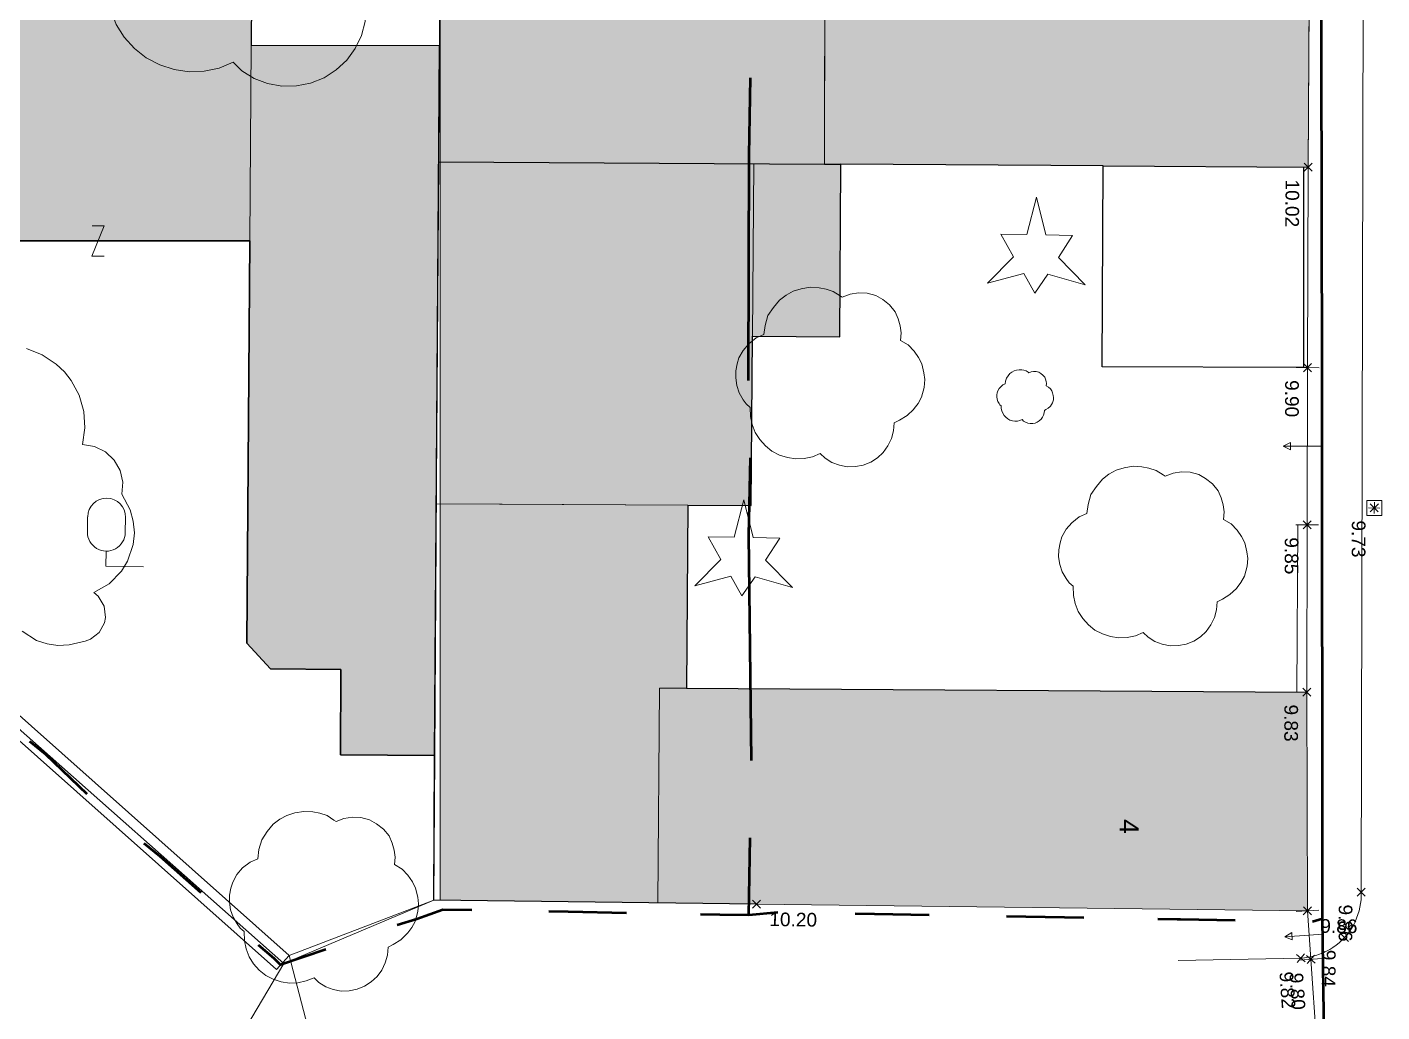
# Model space of a CAD drawing. Header units: metres. Extents: x -208 to 1512, y -277 to 123.
# Drawn here: x 46.05 to 81.78, y -42.9 to -16.91 of the extents above; entities that cross this region are included whole.
import ezdxf
from ezdxf.enums import TextEntityAlignment as Align

# ---------------------------------------------------------------- set-up
doc = ezdxf.new("R2010")
doc.units = ezdxf.units.M
doc.header["$MEASUREMENT"] = 0
for name, color, linetype in [('725 Nachbarbebauung', 7, 'Continuous'), ('730_DKM_Gebäude', 7, 'Continuous'), ('730_DKM_Grenzen', 7, 'Continuous'), ('730_DKM_Objekte', 7, 'Continuous'), ('740_WienGV_Flwd-Bebauungsplan', 7, 'Continuous'), ('740_WienGV_Höhenkoten', 7, 'Continuous'), ('740_WienGV_KartogrSymbole', 7, 'Continuous'), ('740_WienGV_L_Baum_ -gruppen_ Grünflächen', 7, 'Continuous'), ('740_WienGV_L_Gebäude', 7, 'Continuous'), ('740_WienGV_L_Mauer_Sockel', 7, 'Continuous'), ('740_WienGV_T_Einbauten', 7, 'Continuous'), ('740_WienGV_T_Gebäude', 7, 'Continuous'), ('740_WienGV_T_Mauer_Sockel', 7, 'Continuous'), ('740_WienGV_T_Straßen_ Gehsteige_ Schienen', 7, 'Continuous'), ('740_WienGV_Text', 7, 'Continuous'), ('740_WienGV_unbrauchbares', 7, 'Continuous')]:
    doc.layers.add(name, color=color, linetype=linetype)
doc.styles.add('ERSTELLTER_STIL_3', font='arial.ttf')

# ---------------------------------------------------------------- blocks, each defined once
blk = doc.blocks.new('Decke_17_4', base_point=(67.09, -14.802))
at = {"layer": '725 Nachbarbebauung', "linetype": 'Continuous', "lineweight": 0, "true_color": 0x1f1f1f}
blk.add_hatch(color=250, dxfattribs=at).paths.add_polyline_path([(67.09, -14.802), (67.085, -20.533), (67.515, -20.531), (74.435, -20.577), (79.836, -20.606), (79.871, -14.876)])
at = {"layer": '725 Nachbarbebauung', "color": 8, "linetype": 'Continuous', "lineweight": 13, "flags": 128}
blk.add_lwpolyline([(67.085, -20.533), (67.515, -20.531), (74.435, -20.577), (79.836, -20.606), (79.871, -14.876), (67.09, -14.802)], dxfattribs=at)
blk = doc.blocks.new('Decke_33_4', base_point=(65.215, -20.521))
at = {"layer": '725 Nachbarbebauung', "linetype": 'Continuous', "lineweight": 0, "true_color": 0x1f1f1f}
blk.add_hatch(color=250, dxfattribs=at).paths.add_polyline_path([(65.215, -20.521), (56.949, -20.467), (56.949, -24.426), (56.949, -29.487), (63.48, -29.528), (65.15, -29.539), (65.182, -25.069)])
at = {"layer": '725 Nachbarbebauung', "color": 8, "linetype": 'Continuous', "lineweight": 13, "flags": 128}
for points in [[(65.215, -20.521), (56.949, -20.467), (56.949, -24.426), (56.949, -29.487)], [(63.48, -29.528), (65.15, -29.539), (65.182, -25.069)]]:
    blk.add_lwpolyline(points, dxfattribs=at)
blk = doc.blocks.new('Decke_34_4', base_point=(65.215, -20.521))
at = {"layer": '725 Nachbarbebauung', "linetype": 'Continuous', "lineweight": 0, "true_color": 0x1f1f1f}
blk.add_hatch(color=250, dxfattribs=at).paths.add_polyline_path([(65.215, -20.521), (65.182, -25.069), (67.482, -25.081), (67.515, -20.531), (67.085, -20.533)])
at = {"layer": '725 Nachbarbebauung', "color": 8, "linetype": 'Continuous', "lineweight": 13, "flags": 128}
for points in [[(65.182, -25.069), (67.482, -25.081), (67.515, -20.531), (67.085, -20.533), (65.215, -20.521)], [(65.215, -20.521), (65.182, -25.069)]]:
    blk.add_lwpolyline(points, dxfattribs=at)
blk = doc.blocks.new('Decke_35_4', base_point=(63.48, -29.528))
at = {"layer": '725 Nachbarbebauung', "linetype": 'Continuous', "lineweight": 0, "true_color": 0x1f1f1f}
blk.add_hatch(color=250, dxfattribs=at).paths.add_polyline_path([(63.48, -29.528), (56.949, -29.487), (56.949, -39.949), (65.287, -40.053), (79.816, -40.229), (79.802, -34.458), (63.441, -34.358)])
at = {"layer": '725 Nachbarbebauung', "color": 8, "linetype": 'Continuous', "lineweight": 13, "flags": 128}
for points in [[(56.949, -29.487), (56.949, -39.949), (65.287, -40.053), (79.816, -40.229), (79.802, -34.458), (63.441, -34.358), (63.48, -29.528)], [(63.48, -29.528), (56.949, -29.487)]]:
    blk.add_lwpolyline(points, dxfattribs=at)
blk = doc.blocks.new('Decke_38_4', base_point=(56.97, -11.456))
at = {"layer": '725 Nachbarbebauung', "linetype": 'Continuous', "lineweight": 0, "true_color": 0x1f1f1f}
blk.add_hatch(color=250, dxfattribs=at).paths.add_polyline_path([(56.97, -11.456), (56.949, -14.628), (56.949, -20.467), (65.215, -20.521), (67.085, -20.533), (67.09, -14.802), (67.09, -14.242), (63.43, -14.235), (63.431, -11.464)])
at = {"layer": '725 Nachbarbebauung', "color": 8, "linetype": 'Continuous', "lineweight": 13, "flags": 128}
for points in [[(56.97, -11.456), (56.949, -14.628), (56.949, -20.467), (65.215, -20.521), (67.085, -20.533)], [(67.09, -14.802), (67.09, -14.242), (63.43, -14.235), (63.431, -11.464), (56.97, -11.456)], [(67.085, -20.533), (67.09, -14.802)]]:
    blk.add_lwpolyline(points, dxfattribs=at)
blk = doc.blocks.new('Decke_39_4', base_point=(51.925, -22.555))
at = {"layer": '725 Nachbarbebauung', "linetype": 'Continuous', "lineweight": 0, "true_color": 0x1f1f1f}
blk.add_hatch(color=250, dxfattribs=at).paths.add_polyline_path([(51.925, -22.555), (51.851, -33.166), (52.469, -33.847), (54.329, -33.861), (54.317, -36.111), (56.798, -36.127), (56.909, -20.466), (56.931, -17.396), (51.96, -17.385)])
at = {"layer": '725 Nachbarbebauung', "color": 8, "linetype": 'Continuous', "lineweight": 13, "flags": 128}
blk.add_lwpolyline([(51.925, -22.555), (51.851, -33.166), (52.469, -33.847), (54.329, -33.861), (54.317, -36.111), (56.798, -36.127), (56.909, -20.466), (56.931, -17.396), (51.96, -17.385)], close=True, dxfattribs=at)
blk = doc.blocks.new('Decke_40_4', base_point=(43.581, -22.125))
at = {"layer": '725 Nachbarbebauung', "linetype": 'Continuous', "lineweight": 0, "true_color": 0x1f1f1f}
blk.add_hatch(color=250, dxfattribs=at).paths.add_polyline_path([(43.581, -22.125), (43.924, -22.549), (51.925, -22.555), (51.96, -17.385), (52.015, -10.045), (47.407, -10.041), (45.733, -10.04), (45.739, -10.81), (43.628, -10.822), (43.619, -10.822)])
at = {"layer": '725 Nachbarbebauung', "color": 8, "linetype": 'Continuous', "lineweight": 13, "flags": 128}
for points in [[(43.924, -22.549), (51.925, -22.555), (51.96, -17.385), (52.015, -10.045), (47.407, -10.041), (45.733, -10.04), (45.739, -10.81), (43.628, -10.822), (43.619, -10.822)], [(43.915, -22.537), (43.924, -22.549)]]:
    blk.add_lwpolyline(points, dxfattribs=at)
blk = doc.blocks.new('FIG0520[20]_4', base_point=(48.393, -30.244))
at = {"layer": '730_DKM_Objekte', "color": 8, "linetype": 'Continuous', "lineweight": 13}
for p, q in [((47.65, -29.83), (47.643, -30.23)), ((48.643, -30.248), (48.65, -29.849)), ((48.126, -31.139), (48.134, -30.739)), ((49.126, -31.157), (48.126, -31.139))]:
    blk.add_line(p, q, dxfattribs=at)
for centre, start, end in [((48.15, -29.839), 358.95, 178.95), ((48.143, -30.239), 178.95, 358.95)]:
    blk.add_arc(centre, 0.5, start, end, dxfattribs=at)
blk = doc.blocks.new('FIG0320[60]_4', base_point=(47.925, -22.552))
at = {"layer": '730_DKM_Objekte', "color": 8, "linetype": 'Continuous', "lineweight": 13}
for p, q in [((48.085, -22.152), (47.765, -22.152)), ((47.764, -22.952), (48.085, -22.152)), ((48.084, -22.952), (47.764, -22.952))]:
    blk.add_line(p, q, dxfattribs=at)
blk = doc.blocks.new('GI0007_ATT22(LAUB)_2815[153]_4', base_point=(72.374, -26.664))
at = {"layer": '740_WienGV_L_Baum_ -gruppen_ Grünflächen', "color": 252, "linetype": 'Continuous', "lineweight": 13, "true_color": 0x949494}
for p, q in [((71.925, -26.112), (71.972, -26.054)), ((71.972, -26.054), (72.024, -26.015)), ((72.024, -26.015), (72.08, -25.985)), ((72.08, -25.985), (72.143, -25.965)), ((72.143, -25.965), (72.215, -25.953)), ((72.215, -25.953), (72.285, -25.957)), ((72.285, -25.957), (72.341, -25.967)), ((72.341, -25.967), (72.398, -25.985)), ((72.398, -25.985), (72.453, -26.021)), ((72.453, -26.021), (72.469, -26.033)), ((72.469, -26.033), (72.532, -26.007)), ((72.532, -26.007), (72.598, -25.997)), ((72.598, -25.997), (72.665, -26)), ((72.665, -26), (72.734, -26.018)), ((72.734, -26.018), (72.789, -26.05)), ((72.789, -26.05), (72.844, -26.093)), ((71.685, -26.452), (71.73, -26.4)), ((71.73, -26.4), (71.788, -26.353)), ((71.788, -26.353), (71.85, -26.327)), ((71.85, -26.327), (71.859, -26.255)), ((71.859, -26.255), (71.881, -26.176)), ((71.881, -26.176), (71.925, -26.112)), ((72.844, -26.093), (72.889, -26.147)), ((72.889, -26.147), (72.912, -26.203)), ((72.912, -26.203), (72.928, -26.259)), ((72.928, -26.259), (72.936, -26.314)), ((72.936, -26.314), (72.93, -26.374)), ((72.93, -26.374), (72.992, -26.409)), ((72.992, -26.409), (73.038, -26.458)), ((71.626, -26.67), (71.627, -26.614)), ((71.634, -26.731), (71.626, -26.67)), ((71.627, -26.614), (71.638, -26.559)), ((71.654, -26.789), (71.634, -26.731)), ((71.638, -26.559), (71.651, -26.511)), ((71.651, -26.511), (71.685, -26.452)), ((71.686, -26.843), (71.654, -26.789)), ((73.038, -26.458), (73.073, -26.509)), ((73.073, -26.509), (73.098, -26.559)), ((73.117, -26.745), (73.095, -26.823)), ((73.098, -26.559), (73.116, -26.63)), ((73.116, -26.63), (73.122, -26.683)), ((73.122, -26.683), (73.117, -26.745)), ((71.71, -26.876), (71.686, -26.843)), ((71.741, -26.903), (71.71, -26.876)), ((71.744, -26.976), (71.741, -26.903)), ((71.757, -27.04), (71.744, -26.976)), ((71.781, -27.103), (71.757, -27.04)), ((71.816, -27.159), (71.781, -27.103)), ((72.859, -27.151), (72.831, -27.208)), ((72.875, -27.089), (72.859, -27.151)), ((72.88, -27.026), (72.875, -27.089)), ((72.922, -27.006), (72.88, -27.026)), ((72.981, -26.968), (72.922, -27.006)), ((73.032, -26.92), (72.981, -26.968)), ((73.038, -26.912), (73.032, -26.92)), ((73.068, -26.872), (73.038, -26.912)), ((73.095, -26.823), (73.068, -26.872)), ((71.861, -27.208), (71.816, -27.159)), ((71.913, -27.25), (71.861, -27.208)), ((71.972, -27.281), (71.913, -27.25)), ((72.036, -27.301), (71.972, -27.281)), ((72.102, -27.311), (72.036, -27.301)), ((72.168, -27.308), (72.102, -27.311)), ((72.233, -27.294), (72.168, -27.308)), ((72.295, -27.269), (72.233, -27.294)), ((72.333, -27.307), (72.295, -27.269)), ((72.387, -27.34), (72.333, -27.307)), ((72.446, -27.362), (72.387, -27.34)), ((72.509, -27.374), (72.446, -27.362)), ((72.573, -27.373), (72.509, -27.374)), ((72.635, -27.36), (72.573, -27.373)), ((72.694, -27.337), (72.635, -27.36)), ((72.747, -27.303), (72.694, -27.337)), ((72.794, -27.26), (72.747, -27.303)), ((72.831, -27.208), (72.794, -27.26))]:
    blk.add_line(p, q, dxfattribs=at)
blk = doc.blocks.new('GI0007_ATT22(LAUB)_2815[158]_4', base_point=(67.234, -26.146))
at = {"layer": '740_WienGV_L_Baum_ -gruppen_ Grünflächen', "color": 252, "linetype": 'Continuous', "lineweight": 13, "true_color": 0x949494}
for p, q in [((66.067, -23.983), (66.254, -23.883)), ((66.254, -23.883), (66.465, -23.816)), ((66.465, -23.816), (66.704, -23.778)), ((66.704, -23.778), (66.938, -23.789)), ((66.938, -23.789), (67.122, -23.825)), ((67.122, -23.825), (67.313, -23.885)), ((67.313, -23.885), (67.496, -24.002)), ((67.76, -23.957), (67.981, -23.922)), ((67.981, -23.922), (68.205, -23.933)), ((68.205, -23.933), (68.435, -23.994)), ((65.738, -24.308), (65.894, -24.115)), ((65.894, -24.115), (66.067, -23.983)), ((67.496, -24.002), (67.552, -24.042)), ((67.552, -24.042), (67.76, -23.957)), ((68.435, -23.994), (68.617, -24.101)), ((68.617, -24.101), (68.8, -24.243)), ((68.8, -24.243), (68.949, -24.423)), ((65.515, -24.784), (65.591, -24.522)), ((65.591, -24.522), (65.738, -24.308)), ((68.949, -24.423), (69.028, -24.61)), ((69.028, -24.61), (69.081, -24.796)), ((65.486, -25.025), (65.515, -24.784)), ((69.081, -24.796), (69.106, -24.981)), ((69.106, -24.981), (69.088, -25.18)), ((64.938, -25.441), (65.087, -25.266)), ((65.087, -25.266), (65.282, -25.11)), ((65.282, -25.11), (65.486, -25.025)), ((69.088, -25.18), (69.292, -25.297)), ((69.292, -25.297), (69.446, -25.46)), ((64.779, -25.797), (64.824, -25.638)), ((64.824, -25.638), (64.938, -25.441)), ((69.446, -25.46), (69.564, -25.629)), ((69.564, -25.629), (69.646, -25.798)), ((64.74, -26.166), (64.743, -25.982)), ((64.743, -25.982), (64.779, -25.797)), ((69.646, -25.798), (69.705, -26.034)), ((69.705, -26.034), (69.727, -26.212)), ((64.768, -26.37), (64.74, -26.166)), ((64.832, -26.563), (64.768, -26.37)), ((69.709, -26.418), (69.637, -26.676)), ((69.727, -26.212), (69.709, -26.418)), ((64.939, -26.743), (64.832, -26.563)), ((65.019, -26.854), (64.939, -26.743)), ((69.637, -26.676), (69.548, -26.841)), ((65.124, -26.945), (65.019, -26.854)), ((65.134, -27.187), (65.124, -26.945)), ((69.428, -26.999), (69.258, -27.159)), ((69.446, -26.974), (69.428, -26.999)), ((69.548, -26.841), (69.446, -26.974)), ((65.176, -27.401), (65.134, -27.187)), ((65.257, -27.609), (65.176, -27.401)), ((68.92, -27.352), (68.902, -27.565)), ((69.06, -27.287), (68.92, -27.352)), ((69.258, -27.159), (69.06, -27.287)), ((65.375, -27.796), (65.257, -27.609)), ((65.525, -27.962), (65.375, -27.796)), ((68.849, -27.771), (68.756, -27.961)), ((68.902, -27.565), (68.849, -27.771)), ((65.696, -28.1), (65.525, -27.962)), ((65.894, -28.203), (65.696, -28.1)), ((66.106, -28.271), (65.894, -28.203)), ((66.972, -28.163), (66.764, -28.248)), ((67.097, -28.289), (66.972, -28.163)), ((68.632, -28.133), (68.477, -28.276)), ((68.756, -27.961), (68.632, -28.133)), ((66.326, -28.304), (66.106, -28.271)), ((66.546, -28.294), (66.326, -28.304)), ((66.764, -28.248), (66.546, -28.294)), ((67.277, -28.399), (67.097, -28.289)), ((67.474, -28.474), (67.277, -28.399)), ((67.683, -28.514), (67.474, -28.474)), ((67.897, -28.51), (67.683, -28.514)), ((68.104, -28.468), (67.897, -28.51)), ((68.301, -28.39), (68.104, -28.468)), ((68.477, -28.276), (68.301, -28.39))]:
    blk.add_line(p, q, dxfattribs=at)
blk = doc.blocks.new('GI0007_ATT22(LAUB)_2815[159]_4', base_point=(75.751, -30.868))
at = {"layer": '740_WienGV_L_Baum_ -gruppen_ Grünflächen', "color": 252, "linetype": 'Continuous', "lineweight": 13, "true_color": 0x949494}
for p, q in [((74.771, -28.605), (74.982, -28.538)), ((74.982, -28.538), (75.22, -28.5)), ((75.22, -28.5), (75.455, -28.511)), ((75.455, -28.511), (75.639, -28.546)), ((75.639, -28.546), (75.83, -28.607)), ((74.254, -29.03), (74.411, -28.837)), ((74.411, -28.837), (74.584, -28.705)), ((74.584, -28.705), (74.771, -28.605)), ((75.83, -28.607), (76.013, -28.724)), ((76.013, -28.724), (76.069, -28.764)), ((76.069, -28.764), (76.277, -28.679)), ((76.277, -28.679), (76.498, -28.644)), ((76.498, -28.644), (76.721, -28.655)), ((76.721, -28.655), (76.951, -28.716)), ((76.951, -28.716), (77.134, -28.823)), ((77.134, -28.823), (77.317, -28.965)), ((74.032, -29.505), (74.108, -29.244)), ((74.108, -29.244), (74.254, -29.03)), ((77.317, -28.965), (77.466, -29.145)), ((77.466, -29.145), (77.545, -29.332)), ((74.003, -29.747), (74.032, -29.505)), ((77.545, -29.332), (77.598, -29.517)), ((77.598, -29.517), (77.623, -29.703)), ((73.455, -30.163), (73.604, -29.988)), ((73.604, -29.988), (73.799, -29.832)), ((73.799, -29.832), (74.003, -29.747)), ((77.623, -29.703), (77.605, -29.901)), ((77.605, -29.901), (77.809, -30.019)), ((73.296, -30.519), (73.341, -30.36)), ((73.341, -30.36), (73.455, -30.163)), ((77.809, -30.019), (77.963, -30.182)), ((77.963, -30.182), (78.08, -30.351)), ((78.08, -30.351), (78.163, -30.52)), ((73.257, -30.888), (73.26, -30.704)), ((73.26, -30.704), (73.296, -30.519)), ((78.163, -30.52), (78.222, -30.755)), ((73.285, -31.092), (73.257, -30.888)), ((78.222, -30.755), (78.244, -30.934)), ((78.244, -30.934), (78.226, -31.139)), ((73.349, -31.285), (73.285, -31.092)), ((73.456, -31.464), (73.349, -31.285)), ((78.154, -31.398), (78.065, -31.563)), ((78.226, -31.139), (78.154, -31.398)), ((73.536, -31.576), (73.456, -31.464)), ((73.641, -31.667), (73.536, -31.576)), ((73.651, -31.909), (73.641, -31.667)), ((77.945, -31.721), (77.775, -31.881)), ((77.963, -31.696), (77.945, -31.721)), ((78.065, -31.563), (77.963, -31.696)), ((73.693, -32.123), (73.651, -31.909)), ((73.774, -32.331), (73.693, -32.123)), ((77.437, -32.074), (77.419, -32.287)), ((77.577, -32.009), (77.437, -32.074)), ((77.775, -31.881), (77.577, -32.009)), ((73.892, -32.518), (73.774, -32.331)), ((77.366, -32.492), (77.273, -32.683)), ((77.419, -32.287), (77.366, -32.492)), ((74.042, -32.684), (73.892, -32.518)), ((74.213, -32.822), (74.042, -32.684)), ((74.411, -32.925), (74.213, -32.822)), ((77.149, -32.855), (76.994, -32.998)), ((77.273, -32.683), (77.149, -32.855)), ((74.623, -32.993), (74.411, -32.925)), ((74.842, -33.026), (74.623, -32.993)), ((75.063, -33.015), (74.842, -33.026)), ((75.281, -32.97), (75.063, -33.015)), ((75.488, -32.885), (75.281, -32.97)), ((75.614, -33.011), (75.488, -32.885)), ((75.793, -33.121), (75.614, -33.011)), ((75.991, -33.196), (75.793, -33.121)), ((76.2, -33.235), (75.991, -33.196)), ((76.621, -33.19), (76.414, -33.232)), ((76.818, -33.112), (76.621, -33.19)), ((76.994, -32.998), (76.818, -33.112)), ((76.414, -33.232), (76.2, -33.235))]:
    blk.add_line(p, q, dxfattribs=at)
blk = doc.blocks.new('GI0007_ATT22(LAUB)_2815[168]_4', base_point=(53.885, -39.978))
at = {"layer": '740_WienGV_L_Baum_ -gruppen_ Grünflächen', "color": 252, "linetype": 'Continuous', "lineweight": 13, "true_color": 0x949494}
for p, q in [((52.544, -37.947), (52.717, -37.815)), ((52.717, -37.815), (52.904, -37.715)), ((52.904, -37.715), (53.115, -37.648)), ((53.115, -37.648), (53.354, -37.61)), ((53.354, -37.61), (53.588, -37.621)), ((53.588, -37.621), (53.772, -37.656)), ((53.772, -37.656), (53.963, -37.717)), ((53.963, -37.717), (54.146, -37.834)), ((54.146, -37.834), (54.202, -37.874)), ((54.202, -37.874), (54.41, -37.789)), ((54.41, -37.789), (54.631, -37.754)), ((54.631, -37.754), (54.855, -37.765)), ((54.855, -37.765), (55.085, -37.826)), ((55.085, -37.826), (55.268, -37.933)), ((52.242, -38.354), (52.388, -38.139)), ((52.388, -38.139), (52.544, -37.947)), ((55.268, -37.933), (55.45, -38.075)), ((55.45, -38.075), (55.6, -38.255)), ((52.166, -38.615), (52.242, -38.354)), ((55.6, -38.255), (55.678, -38.441)), ((55.678, -38.441), (55.731, -38.627)), ((51.737, -39.098), (51.932, -38.942)), ((51.932, -38.942), (52.136, -38.856)), ((52.136, -38.856), (52.166, -38.615)), ((55.731, -38.627), (55.756, -38.813)), ((55.756, -38.813), (55.739, -39.011)), ((51.475, -39.47), (51.588, -39.273)), ((51.588, -39.273), (51.737, -39.098)), ((55.739, -39.011), (55.943, -39.129)), ((55.943, -39.129), (56.096, -39.292)), ((56.096, -39.292), (56.214, -39.461)), ((51.394, -39.813), (51.429, -39.629)), ((51.429, -39.629), (51.475, -39.47)), ((56.214, -39.461), (56.296, -39.629)), ((56.296, -39.629), (56.356, -39.865)), ((51.39, -39.998), (51.394, -39.813)), ((51.419, -40.201), (51.39, -39.998)), ((56.356, -39.865), (56.377, -40.043)), ((51.483, -40.394), (51.419, -40.201)), ((56.359, -40.249), (56.287, -40.507)), ((56.377, -40.043), (56.359, -40.249)), ((51.589, -40.574), (51.483, -40.394)), ((51.669, -40.686), (51.589, -40.574)), ((51.774, -40.777), (51.669, -40.686)), ((56.199, -40.673), (56.097, -40.806)), ((56.287, -40.507), (56.199, -40.673)), ((51.784, -41.019), (51.774, -40.777)), ((51.826, -41.233), (51.784, -41.019)), ((55.908, -40.991), (55.711, -41.119)), ((56.079, -40.831), (55.908, -40.991)), ((56.097, -40.806), (56.079, -40.831)), ((51.908, -41.44), (51.826, -41.233)), ((52.025, -41.627), (51.908, -41.44)), ((55.553, -41.397), (55.499, -41.602)), ((55.571, -41.184), (55.553, -41.397)), ((55.711, -41.119), (55.571, -41.184)), ((52.175, -41.794), (52.025, -41.627)), ((52.347, -41.932), (52.175, -41.794)), ((55.407, -41.792), (55.283, -41.964)), ((55.499, -41.602), (55.407, -41.792)), ((52.544, -42.035), (52.347, -41.932)), ((52.756, -42.103), (52.544, -42.035)), ((52.976, -42.135), (52.756, -42.103)), ((53.196, -42.125), (52.976, -42.135)), ((53.414, -42.08), (53.196, -42.125)), ((53.622, -41.994), (53.414, -42.08)), ((53.748, -42.121), (53.622, -41.994)), ((53.927, -42.231), (53.748, -42.121)), ((55.127, -42.107), (54.951, -42.221)), ((55.283, -41.964), (55.127, -42.107)), ((54.125, -42.306), (53.927, -42.231)), ((54.334, -42.345), (54.125, -42.306)), ((54.547, -42.342), (54.334, -42.345)), ((54.754, -42.3), (54.547, -42.342)), ((54.951, -42.221), (54.754, -42.3))]:
    blk.add_line(p, q, dxfattribs=at)
blk = doc.blocks.new('GI0007_ATT22(LAUB)_2815[172]_4', base_point=(51.964, -14.209))
at = {"layer": '740_WienGV_L_Baum_ -gruppen_ Grünflächen', "color": 252, "linetype": 'Continuous', "lineweight": 13, "true_color": 0x949494}
for p, q in [((50.579, -10.015), (51.009, -9.946)), ((51.009, -9.946), (51.431, -9.966)), ((51.431, -9.966), (51.762, -10.03)), ((49.551, -10.553), (49.863, -10.315)), ((49.863, -10.315), (50.199, -10.136)), ((50.199, -10.136), (50.579, -10.015)), ((51.762, -10.03), (52.106, -10.139)), ((52.106, -10.139), (52.435, -10.349)), ((52.435, -10.349), (52.536, -10.422)), ((52.536, -10.422), (52.91, -10.269)), ((52.91, -10.269), (53.308, -10.205)), ((53.308, -10.205), (53.711, -10.226)), ((53.711, -10.226), (54.125, -10.336)), ((54.125, -10.336), (54.454, -10.527)), ((49.27, -10.899), (49.551, -10.553)), ((54.454, -10.527), (54.782, -10.783)), ((49.007, -11.285), (49.27, -10.899)), ((54.782, -10.783), (55.051, -11.108)), ((48.87, -11.756), (49.007, -11.285)), ((55.051, -11.108), (55.192, -11.443)), ((48.818, -12.19), (48.87, -11.756)), ((55.192, -11.443), (55.288, -11.778)), ((55.288, -11.778), (55.333, -12.111)), ((55.333, -12.111), (55.301, -12.469)), ((48.099, -12.625), (48.45, -12.343)), ((48.45, -12.343), (48.818, -12.19)), ((55.301, -12.469), (55.669, -12.68)), ((47.831, -12.94), (48.099, -12.625)), ((55.669, -12.68), (55.945, -12.973)), ((47.626, -13.295), (47.831, -12.94)), ((55.945, -12.973), (56.157, -13.278)), ((47.544, -13.581), (47.626, -13.295)), ((56.157, -13.278), (56.305, -13.582)), ((47.474, -14.245), (47.481, -13.913)), ((47.481, -13.913), (47.544, -13.581)), ((56.305, -13.582), (56.412, -14.006)), ((47.525, -14.611), (47.474, -14.245)), ((56.412, -14.006), (56.451, -14.327)), ((47.641, -14.959), (47.525, -14.611)), ((56.451, -14.327), (56.419, -14.697)), ((47.833, -15.282), (47.641, -14.959)), ((56.419, -14.697), (56.289, -15.162)), ((47.976, -15.483), (47.833, -15.282)), ((56.289, -15.162), (56.13, -15.46)), ((48.165, -15.647), (47.976, -15.483)), ((48.183, -16.082), (48.165, -15.647)), ((55.946, -15.7), (55.913, -15.744)), ((56.13, -15.46), (55.946, -15.7)), ((55.607, -16.033), (55.251, -16.263)), ((55.913, -15.744), (55.607, -16.033)), ((48.259, -16.467), (48.183, -16.082)), ((54.999, -16.38), (54.967, -16.763)), ((55.251, -16.263), (54.999, -16.38)), ((48.406, -16.841), (48.259, -16.467)), ((54.967, -16.763), (54.87, -17.133)), ((48.617, -17.178), (48.406, -16.841)), ((54.87, -17.133), (54.704, -17.475)), ((48.887, -17.477), (48.617, -17.178)), ((49.196, -17.726), (48.887, -17.477)), ((54.704, -17.475), (54.481, -17.785)), ((49.551, -17.912), (49.196, -17.726)), ((51.491, -17.839), (51.117, -17.992)), ((51.718, -18.067), (51.491, -17.839)), ((54.481, -17.785), (54.201, -18.042)), ((49.933, -18.034), (49.551, -17.912)), ((50.328, -18.092), (49.933, -18.034)), ((50.725, -18.074), (50.328, -18.092)), ((51.117, -17.992), (50.725, -18.074)), ((52.04, -18.265), (51.718, -18.067)), ((54.201, -18.042), (53.884, -18.247)), ((52.396, -18.399), (52.04, -18.265)), ((52.772, -18.47), (52.396, -18.399)), ((53.156, -18.464), (52.772, -18.47)), ((53.529, -18.388), (53.156, -18.464)), ((53.884, -18.247), (53.529, -18.388))]:
    blk.add_line(p, q, dxfattribs=at)
blk = doc.blocks.new('GI0007_ATT22(NADEL)_2865[174]_4', base_point=(72.685, -22.666))
at = {"layer": '740_WienGV_L_Baum_ -gruppen_ Grünflächen', "color": 252, "linetype": 'Continuous', "lineweight": 13, "true_color": 0x949494}
for p, q in [((72.415, -22.387), (72.676, -21.399)), ((72.676, -21.399), (72.918, -22.396)), ((72.07, -22.977), (71.731, -22.375)), ((71.731, -22.375), (72.415, -22.387)), ((72.918, -22.396), (73.621, -22.409)), ((73.621, -22.409), (73.25, -22.994)), ((71.38, -23.67), (72.07, -22.977)), ((73.25, -22.994), (73.954, -23.714)), ((72.335, -23.41), (71.38, -23.67)), ((72.625, -23.932), (72.335, -23.41)), ((72.974, -23.428), (72.625, -23.932)), ((73.954, -23.714), (72.974, -23.428))]:
    blk.add_line(p, q, dxfattribs=at)
blk = doc.blocks.new('GI0007_ATT22(NADEL)_2865[175]_4', base_point=(64.966, -30.651))
at = {"layer": '740_WienGV_L_Baum_ -gruppen_ Grünflächen', "color": 252, "linetype": 'Continuous', "lineweight": 13, "true_color": 0x949494}
for p, q in [((64.696, -30.372), (64.956, -29.384)), ((64.956, -29.384), (65.199, -30.381)), ((64.35, -30.962), (64.011, -30.359)), ((64.011, -30.359), (64.696, -30.372)), ((65.199, -30.381), (65.901, -30.394)), ((65.901, -30.394), (65.53, -30.979)), ((63.66, -31.655), (64.35, -30.962)), ((65.53, -30.979), (66.234, -31.698)), ((64.616, -31.395), (63.66, -31.655)), ((64.906, -31.917), (64.616, -31.395)), ((65.254, -31.413), (64.906, -31.917)), ((66.234, -31.698), (65.254, -31.413))]:
    blk.add_line(p, q, dxfattribs=at)
blk = doc.blocks.new('TO0019_3585[212]_4', base_point=(81.581, -29.6))
at = {"layer": '740_WienGV_Höhenkoten', "color": 252, "linetype": 'Continuous', "lineweight": 13, "true_color": 0x949494}
for p, q in [((81.431, -29.597), (81.731, -29.603)), ((81.584, -29.45), (81.579, -29.75))]:
    blk.add_line(p, q, dxfattribs=at)
blk = doc.blocks.new('LO0005_2B75[216]_4', base_point=(81.581, -29.6))
at = {"layer": '740_WienGV_T_Einbauten', "color": 252, "linetype": 'Continuous', "lineweight": 13, "true_color": 0x949494}
for p, q in [((81.382, -29.399), (81.381, -29.799)), ((81.782, -29.4), (81.382, -29.399)), ((81.781, -29.8), (81.782, -29.4)), ((81.381, -29.799), (81.781, -29.8))]:
    blk.add_line(p, q, dxfattribs=at)
blk = doc.blocks.new('LO0005_2B75[225]_4', base_point=(81.581, -29.6))
at = {"layer": '740_WienGV_T_Einbauten', "color": 252, "linetype": 'Continuous', "lineweight": 13, "true_color": 0x949494}
for p, q in [((81.382, -29.399), (81.381, -29.799)), ((81.782, -29.4), (81.382, -29.399)), ((81.781, -29.8), (81.782, -29.4)), ((81.381, -29.799), (81.781, -29.8))]:
    blk.add_line(p, q, dxfattribs=at)
blk = doc.blocks.new('EF_MARKER_42E5[231]_4', base_point=(79.823, -25.898))
at = {"layer": '740_WienGV_T_Gebäude', "color": 252, "linetype": 'Continuous', "lineweight": 13, "true_color": 0x949494}
blk.add_line((80.123, -25.899), (79.523, -25.897), dxfattribs=at)
blk = doc.blocks.new('EF_MARKER_42E5[232]_4', base_point=(79.813, -30.047))
at = {"layer": '740_WienGV_T_Gebäude', "color": 252, "linetype": 'Continuous', "lineweight": 13, "true_color": 0x949494}
blk.add_line((80.113, -30.047), (79.513, -30.046), dxfattribs=at)
blk = doc.blocks.new('BW0011_3AC5[233]_4', base_point=(79.675, -27.971))
at = {"layer": '740_WienGV_T_Gebäude', "color": 252, "linetype": 'Continuous', "lineweight": 13, "true_color": 0x949494}
for p, q in [((79.368, -27.874), (79.175, -27.971)), ((79.818, -27.972), (79.175, -27.971)), ((79.175, -27.971), (79.368, -28.067)), ((79.368, -28.067), (79.368, -27.874)), ((80.175, -27.973), (79.818, -27.972))]:
    blk.add_line(p, q, dxfattribs=at)
blk = doc.blocks.new('EF_MARKER_42E5[250]_4', base_point=(79.906, -41.508))
at = {"layer": '740_WienGV_T_Gebäude', "color": 252, "linetype": 'Continuous', "lineweight": 13, "true_color": 0x949494}
blk.add_line((80.205, -41.487), (79.607, -41.529), dxfattribs=at)
blk = doc.blocks.new('EG_MARKER_4325[271]_4', base_point=(79.816, -40.229))
at = {"layer": '740_WienGV_T_Gebäude', "color": 252, "linetype": 'Continuous', "lineweight": 13, "true_color": 0x949494}
blk.add_line((80.115, -40.208), (79.517, -40.25), dxfattribs=at)
blk = doc.blocks.new('EG_MARKER_4325[272]_4', base_point=(79.906, -41.508))
at = {"layer": '740_WienGV_T_Gebäude', "color": 252, "linetype": 'Continuous', "lineweight": 13, "true_color": 0x949494}
blk.add_line((80.205, -41.487), (79.607, -41.529), dxfattribs=at)
blk = doc.blocks.new('BW0010_3A75[273]_4', base_point=(79.718, -40.878))
at = {"layer": '740_WienGV_T_Gebäude', "color": 252, "linetype": 'Continuous', "lineweight": 13, "true_color": 0x949494}
for p, q in [((79.405, -40.803), (79.22, -40.914)), ((79.861, -40.869), (79.22, -40.914)), ((79.22, -40.914), (79.419, -40.996)), ((79.419, -40.996), (79.405, -40.803)), ((80.217, -40.844), (79.861, -40.869))]:
    blk.add_line(p, q, dxfattribs=at)
blk = doc.blocks.new('DEF01_4155[308]_4', base_point=(79.813, -30.047))
at = {"layer": '740_WienGV_T_Mauer_Sockel', "color": 252, "linetype": 'Continuous', "lineweight": 13, "true_color": 0x949494}
for p, q in [((79.919, -29.941), (79.706, -30.152)), ((79.919, -30.153), (79.707, -29.94))]:
    blk.add_line(p, q, dxfattribs=at)
at = {"layer": '740_WienGV_T_Mauer_Sockel', "color": 252, "lineweight": 13, "true_color": 0x949494, "style": 'ERSTELLTER_STIL_3'}
blk.add_attdef('HOEHE', text='', height=0.36, rotation=269.8592, dxfattribs=at).set_placement((79.401, -30.374), align=Align.MIDDLE_LEFT)
blk = doc.blocks.new('DEF01_4155[313]_4', base_point=(81.581, -29.6))
at = {"layer": '740_WienGV_Höhenkoten', "color": 252, "linetype": 'Continuous', "lineweight": 13, "true_color": 0x949494}
for p, q in [((81.688, -29.494), (81.475, -29.706)), ((81.687, -29.706), (81.475, -29.494))]:
    blk.add_line(p, q, dxfattribs=at)
at = {"layer": '740_WienGV_Höhenkoten', "color": 252, "lineweight": 13, "true_color": 0x949494, "style": 'ERSTELLTER_STIL_3'}
blk.add_attdef('HOEHE', text='', height=0.36, rotation=269.8843, dxfattribs=at).set_placement((81.169, -29.928), align=Align.MIDDLE_LEFT)
blk = doc.blocks.new('DEF01_4155[314]_4', base_point=(79.906, -41.508))
at = {"layer": '740_WienGV_unbrauchbares', "color": 252, "linetype": 'Continuous', "lineweight": 13, "true_color": 0x949494}
for p, q in [((80.019, -41.607), (79.793, -41.41)), ((80.004, -41.395), (79.807, -41.621))]:
    blk.add_line(p, q, dxfattribs=at)
at = {"layer": '740_WienGV_unbrauchbares', "color": 252, "lineweight": 13, "true_color": 0x949494, "style": 'ERSTELLTER_STIL_3'}
blk.add_attdef('HOEHE', text='', height=0.36, rotation=273.9929, dxfattribs=at).set_placement((79.52, -41.865), align=Align.MIDDLE_LEFT)
blk = doc.blocks.new('DEF01_4155[324]_4', base_point=(81.235, -39.735))
at = {"layer": '740_WienGV_T_Straßen_ Gehsteige_ Schienen', "color": 252, "linetype": 'Continuous', "lineweight": 13, "true_color": 0x949494}
for p, q in [((81.342, -39.629), (81.129, -39.841)), ((81.341, -39.842), (81.13, -39.629))]:
    blk.add_line(p, q, dxfattribs=at)
at = {"layer": '740_WienGV_T_Straßen_ Gehsteige_ Schienen', "color": 252, "lineweight": 13, "true_color": 0x949494, "style": 'ERSTELLTER_STIL_3'}
blk.add_attdef('HOEHE', text='', height=0.36, rotation=269.8843, dxfattribs=at).set_placement((80.823, -40.063), align=Align.MIDDLE_LEFT)
blk = doc.blocks.new('DEF01_4155[343]_4', base_point=(79.802, -34.458))
at = {"layer": '740_WienGV_T_Mauer_Sockel', "color": 252, "linetype": 'Continuous', "lineweight": 13, "true_color": 0x949494}
for p, q in [((79.908, -34.352), (79.696, -34.564)), ((79.908, -34.564), (79.696, -34.352))]:
    blk.add_line(p, q, dxfattribs=at)
at = {"layer": '740_WienGV_T_Mauer_Sockel', "color": 252, "lineweight": 13, "true_color": 0x949494, "style": 'ERSTELLTER_STIL_3'}
blk.add_attdef('HOEHE', text='', height=0.36, rotation=269.8592, dxfattribs=at).set_placement((79.39, -34.786), align=Align.MIDDLE_LEFT)
blk = doc.blocks.new('DEF01_4155[362]_4', base_point=(79.836, -20.606))
at = {"layer": '740_WienGV_T_Mauer_Sockel', "color": 252, "linetype": 'Continuous', "lineweight": 13, "true_color": 0x949494}
for p, q in [((79.943, -20.501), (79.729, -20.712)), ((79.941, -20.713), (79.73, -20.5))]:
    blk.add_line(p, q, dxfattribs=at)
at = {"layer": '740_WienGV_T_Mauer_Sockel', "color": 252, "lineweight": 13, "true_color": 0x949494, "style": 'ERSTELLTER_STIL_3'}
blk.add_attdef('HOEHE', text='', height=0.36, rotation=269.6499, dxfattribs=at).set_placement((79.422, -20.933), align=Align.MIDDLE_LEFT)
blk = doc.blocks.new('DEF01_4155[382]_4', base_point=(79.823, -25.898))
at = {"layer": '740_WienGV_T_Mauer_Sockel', "color": 252, "linetype": 'Continuous', "lineweight": 13, "true_color": 0x949494}
for p, q in [((79.929, -25.792), (79.716, -26.004)), ((79.929, -26.004), (79.717, -25.792))]:
    blk.add_line(p, q, dxfattribs=at)
at = {"layer": '740_WienGV_T_Mauer_Sockel', "color": 252, "lineweight": 13, "true_color": 0x949494, "style": 'ERSTELLTER_STIL_3'}
blk.add_attdef('HOEHE', text='', height=0.36, rotation=269.8596, dxfattribs=at).set_placement((79.411, -26.226), align=Align.MIDDLE_LEFT)
blk = doc.blocks.new('DEF01_4155[393]_4', base_point=(79.816, -40.229))
at = {"layer": '740_WienGV_T_Gebäude', "color": 252, "linetype": 'Continuous', "lineweight": 13, "true_color": 0x949494}
for p, q in [((79.924, -40.125), (79.709, -40.334)), ((79.711, -40.122), (79.921, -40.337))]:
    blk.add_line(p, q, dxfattribs=at)
at = {"layer": '740_WienGV_T_Gebäude', "color": 252, "lineweight": 13, "true_color": 0x949494, "style": 'ERSTELLTER_STIL_3'}
blk.add_attdef('HOEHE', text='', height=0.36, rotation=359.3049, dxfattribs=at).set_placement((80.158, -40.627), align=Align.MIDDLE_LEFT)
blk = doc.blocks.new('DEF01_4155[403]_4', base_point=(65.287, -40.053))
at = {"layer": '740_WienGV_T_Gebäude', "color": 252, "linetype": 'Continuous', "lineweight": 13, "true_color": 0x949494}
for p, q in [((65.394, -39.948), (65.18, -40.158)), ((65.182, -39.946), (65.392, -40.16))]:
    blk.add_line(p, q, dxfattribs=at)
at = {"layer": '740_WienGV_T_Gebäude', "color": 252, "lineweight": 13, "true_color": 0x949494, "style": 'ERSTELLTER_STIL_3'}
blk.add_attdef('HOEHE', text='', height=0.36, rotation=359.3049, dxfattribs=at).set_placement((65.628, -40.451), align=Align.MIDDLE_LEFT)
blk = doc.blocks.new('DEF01_4155[410]_4', base_point=(79.643, -41.476))
at = {"layer": '740_WienGV_T_Straßen_ Gehsteige_ Schienen', "color": 252, "linetype": 'Continuous', "lineweight": 13, "true_color": 0x949494}
for p, q in [((79.757, -41.575), (79.53, -41.378)), ((79.742, -41.363), (79.545, -41.59))]:
    blk.add_line(p, q, dxfattribs=at)
at = {"layer": '740_WienGV_T_Straßen_ Gehsteige_ Schienen', "color": 252, "lineweight": 13, "true_color": 0x949494, "style": 'ERSTELLTER_STIL_3'}
blk.add_attdef('HOEHE', text='', height=0.36, rotation=274.0069, dxfattribs=at).set_placement((79.257, -41.833), align=Align.MIDDLE_LEFT)
blk = doc.blocks.new('DEF01_4155[444]_4', base_point=(80.796, -40.932))
at = {"layer": '740_WienGV_T_Straßen_ Gehsteige_ Schienen', "color": 252, "linetype": 'Continuous', "lineweight": 13, "true_color": 0x949494}
for p, q in [((80.903, -40.827), (80.69, -41.038)), ((80.902, -41.039), (80.691, -40.826))]:
    blk.add_line(p, q, dxfattribs=at)
at = {"layer": '740_WienGV_T_Straßen_ Gehsteige_ Schienen', "color": 252, "lineweight": 13, "true_color": 0x949494, "style": 'ERSTELLTER_STIL_3'}
blk.add_attdef('HOEHE', text='', height=0.36, rotation=269.5743, dxfattribs=at).set_placement((80.383, -41.258), align=Align.MIDDLE_LEFT)

msp = doc.modelspace()

# ---------------------------------------------------------------- linework, layer by layer
at = {"layer": '730_DKM_Gebäude', "color": 7, "linetype": 'Continuous', "lineweight": 25}
msp.add_lwpolyline([(56.803, -36.127), (54.317, -36.111), (54.329, -33.861), (52.469, -33.847), (51.851, -33.166), (51.925, -22.555), (43.924, -22.549), (43.924, -33.741)], dxfattribs=at)
at = {"layer": '730_DKM_Grenzen', "color": 8, "linetype": 'Continuous', "lineweight": 13}
for points in [[(57.049, -0.035), (56.905, -20.466)], [(56.778, -39.947), (56.803, -36.127), (56.905, -20.466)], [(52.82, -41.623), (45.035, -34.722), (43.924, -33.741), (37.778, -28.307)]]:
    msp.add_lwpolyline(points, dxfattribs=at)
at = {"layer": '730_DKM_Grenzen', "color": 8, "linetype": 'Continuous', "lineweight": 13, "true_color": 0x7c7c7c}
for points in [[(56.778, -39.947), (52.82, -41.623)], [(52.82, -41.623), (51.557, -43.759), (47.644, -48.231), (35.285, -49.145), (16.54, -50.922), (0.045, -54.83)]]:
    msp.add_lwpolyline(points, dxfattribs=at)
at = {"layer": '740_WienGV_Flwd-Bebauungsplan', "color": 1, "linetype": 'Continuous', "lineweight": 50, "true_color": 0xfb0106}
for points in [[(80.211, -40.44), (80.208, -26.077), (80.15, -0.326), (63.663, -0.292), (57.29, -0.18), (37.976, -0.016)], [(65.096, -20.288), (65.132, -18.249)], [(65.077, -26.236), (65.078, -26.152), (65.096, -20.288)], [(65.09, -30.316), (65.126, -28.277)], [(65.156, -36.266), (65.09, -30.316)], [(46.546, -36.109), (46.127, -35.762)], [(47.633, -37.148), (46.546, -36.109)], [(49.558, -38.797), (49.14, -38.449)], [(65.084, -40.344), (65.12, -38.305)], [(50.646, -39.751), (49.558, -38.797)], [(57.777, -40.216), (57.013, -40.202), (56.329, -40.445)], [(60.326, -40.26), (59.816, -40.251)], [(61.856, -40.287), (60.326, -40.26)], [(64.32, -40.331), (63.81, -40.322)], [(65.85, -40.272), (65.084, -40.344), (64.32, -40.331)], [(68.399, -40.317), (67.889, -40.308)], [(69.844, -40.343), (68.399, -40.317)], [(56.329, -40.445), (55.816, -40.606)], [(72.392, -40.387), (71.883, -40.378)], [(73.922, -40.414), (72.392, -40.387)], [(76.386, -40.457), (75.876, -40.448)], [(77.915, -40.484), (76.471, -40.459), (76.386, -40.457)], [(80.211, -40.44), (79.954, -40.52)], [(80.364, -51.065), (80.211, -40.44)], [(52.571, -41.484), (52.152, -41.137)], [(53.935, -41.253), (52.738, -41.657), (52.571, -41.484)]]:
    msp.add_lwpolyline(points, dxfattribs=at)
at = {"layer": '740_WienGV_KartogrSymbole', "color": 252, "linetype": 'Continuous', "lineweight": 13, "true_color": 0x949494}
msp.add_line((79.823, -25.898), (79.725, -25.897), dxfattribs=at)
msp.add_lwpolyline([(79.542, -34.456), (79.563, -30.043), (79.813, -30.047)], dxfattribs=at)
at = {"layer": '740_WienGV_L_Baum_ -gruppen_ Grünflächen', "color": 252, "linetype": 'Continuous', "lineweight": 13, "true_color": 0x949494}
for p, q in [((52.962, -41.404), (43.924, -33.362)), ((52.629, -41.778), (44.888, -34.888)), ((52.629, -41.778), (52.962, -41.404))]:
    msp.add_line(p, q, dxfattribs=at)
at = {"layer": '740_WienGV_L_Baum_ -gruppen_ Grünflächen', "color": 72, "linetype": 'Continuous', "lineweight": 13, "true_color": 0x69e600}
msp.add_lwpolyline([(46.039, -25.393), (46.452, -25.557), (46.822, -25.802), (47.035, -26.007), (47.218, -26.24), (47.425, -26.628), (47.546, -27.051), (47.577, -27.489), (47.516, -27.925), (47.832, -27.975), (48.12, -28.116), (48.353, -28.336), (48.509, -28.611), (48.577, -28.919), (48.552, -29.235), (48.773, -29.645), (48.854, -29.944), (48.881, -30.253), (48.851, -30.562), (48.704, -31.003), (48.542, -31.268), (48.217, -31.599), (47.815, -31.832), (47.93, -31.93), (48.085, -32.188), (48.121, -32.486), (48.091, -32.635), (47.95, -32.887), (47.721, -33.064), (47.584, -33.114), (47.158, -33.209), (46.867, -33.226), (46.578, -33.189), (46.3, -33.096), (45.924, -32.854)], dxfattribs=at)
at = {"layer": '740_WienGV_L_Gebäude', "color": 7, "linetype": 'Continuous', "lineweight": 25}
for p, q in [((52.015, -10.045), (51.96, -17.385)), ((56.97, -11.456), (56.931, -17.396)), ((51.96, -17.385), (56.931, -17.396)), ((56.798, -36.127), (56.931, -17.396)), ((56.909, -20.466), (67.085, -20.533)), ((67.085, -20.533), (67.515, -20.531)), ((74.435, -20.577), (67.515, -20.531)), ((74.435, -20.577), (79.836, -20.606)), ((79.725, -25.897), (79.721, -20.606)), ((43.924, -22.549), (51.925, -22.555)), ((63.48, -29.528), (63.441, -34.358)), ((63.441, -34.358), (79.802, -34.458))]:
    msp.add_line(p, q, dxfattribs=at)
at = {"layer": '740_WienGV_L_Gebäude', "color": 252, "linetype": 'Continuous', "lineweight": 13, "true_color": 0x949494}
for p, q in [((67.085, -20.533), (67.09, -14.802)), ((51.96, -17.385), (51.925, -22.555)), ((65.182, -25.069), (65.215, -20.521))]:
    msp.add_line(p, q, dxfattribs=at)
at = {"layer": '740_WienGV_L_Gebäude', "color": 7, "linetype": 'Continuous', "lineweight": 25}
for points in [[(65.182, -25.069), (67.482, -25.081), (67.515, -20.531)], [(79.725, -25.897), (74.408, -25.878), (74.435, -20.577)], [(51.925, -22.555), (51.851, -33.166), (52.469, -33.847), (54.329, -33.861), (54.317, -36.111), (56.798, -36.127)], [(63.48, -29.528), (65.15, -29.539), (65.182, -25.069)], [(65.287, -40.053), (56.778, -39.947), (56.798, -36.127)]]:
    msp.add_lwpolyline(points, dxfattribs=at)
at = {"layer": '740_WienGV_L_Gebäude', "color": 252, "linetype": 'Continuous', "lineweight": 13, "true_color": 0x949494}
for points in [[(56.845, -29.487), (56.849, -29.487), (63.48, -29.528)], [(62.687, -40.02), (62.731, -34.355), (63.441, -34.358)]]:
    msp.add_lwpolyline(points, dxfattribs=at)
at = {"layer": '740_WienGV_L_Mauer_Sockel', "color": 252, "linetype": 'Continuous', "lineweight": 13, "true_color": 0x949494}
for p, q in [((56.778, -39.947), (52.962, -41.404)), ((52.962, -41.404), (54.663, -47.953))]:
    msp.add_line(p, q, dxfattribs=at)
at = {"layer": '740_WienGV_T_Gebäude', "color": 7, "linetype": 'Continuous', "lineweight": 18}
for p, q in [((79.836, -20.606), (79.871, -14.876)), ((79.816, -40.229), (79.802, -34.458)), ((65.287, -40.053), (79.816, -40.229))]:
    msp.add_line(p, q, dxfattribs=at)
at = {"layer": '740_WienGV_T_Gebäude', "color": 252, "linetype": 'Continuous', "lineweight": 13, "true_color": 0x949494}
msp.add_line((79.643, -41.476), (76.412, -41.537), dxfattribs=at)
at = {"layer": '740_WienGV_T_Mauer_Sockel', "color": 252, "linetype": 'Continuous', "lineweight": 13, "true_color": 0x8a8a8a}
for p, q in [((79.823, -25.898), (79.836, -20.606)), ((79.813, -30.047), (79.823, -25.898)), ((79.823, -25.898), (79.823, -25.898)), ((79.802, -34.458), (79.813, -30.047)), ((79.813, -30.047), (79.813, -30.047))]:
    msp.add_line(p, q, dxfattribs=at)
at = {"layer": '740_WienGV_T_Straßen_ Gehsteige_ Schienen', "color": 8, "linetype": 'Continuous', "lineweight": 13}
msp.add_line((81.235, -39.735), (81.286, -14.835), dxfattribs=at)
msp.add_lwpolyline([(79.643, -41.476), (79.744, -41.468), (79.843, -41.454), (79.942, -41.434), (80.039, -41.408), (80.134, -41.376), (80.228, -41.339), (80.319, -41.296), (80.407, -41.248), (80.492, -41.194), (80.574, -41.136), (80.652, -41.072), (80.726, -41.005), (80.796, -40.932), (80.862, -40.856), (80.923, -40.776), (80.979, -40.693), (81.03, -40.606), (81.076, -40.516), (81.116, -40.424), (81.151, -40.33), (81.18, -40.233), (81.203, -40.135), (81.22, -40.036), (81.231, -39.936), (81.236, -39.836), (81.235, -39.735)], dxfattribs=at)
at = {"layer": '740_WienGV_unbrauchbares', "color": 252, "linetype": 'Continuous', "lineweight": 13, "true_color": 0x949494}
for p, q in [((79.906, -41.508), (79.816, -40.229)), ((79.816, -40.229), (79.816, -40.229)), ((80.194, -45.639), (79.906, -41.508)), ((79.906, -41.508), (79.906, -41.508)), ((79.906, -41.508), (79.906, -41.508))]:
    msp.add_line(p, q, dxfattribs=at)

# ---------------------------------------------------------------- block references
at = {"layer": '725 Nachbarbebauung', "color": 8, "linetype": 'Continuous', "lineweight": 13}
for name, p in [('Decke_40_4', (43.581, -22.125)), ('Decke_38_4', (56.97, -11.456)), ('Decke_17_4', (67.09, -14.802)), ('Decke_39_4', (51.925, -22.555)), ('Decke_33_4', (65.215, -20.521)), ('Decke_34_4', (65.215, -20.521)), ('Decke_35_4', (63.48, -29.528))]:
    msp.add_blockref(name, p, dxfattribs=at)
at = {"layer": '730_DKM_Objekte', "color": 7, "linetype": 'Continuous', "lineweight": 13}
for name, p in [('FIG0320[60]_4', (47.925, -22.552)), ('FIG0520[20]_4', (48.393, -30.244))]:
    msp.add_blockref(name, p, dxfattribs=at)
at = {"layer": '740_WienGV_Höhenkoten', "color": 252, "linetype": 'Continuous', "lineweight": 13, "true_color": 0x949494}
msp.add_blockref('DEF01_4155[313]_4', (81.581, -29.6), dxfattribs=at).add_auto_attribs({'HOEHE': '9.73'})
at = {"layer": '740_WienGV_Höhenkoten', "color": 7, "linetype": 'Continuous', "lineweight": 25}
msp.add_blockref('TO0019_3585[212]_4', (81.581, -29.6), dxfattribs=at)
at = {"layer": '740_WienGV_L_Baum_ -gruppen_ Grünflächen', "color": 72, "linetype": 'Continuous', "lineweight": 13, "true_color": 0x69e600}
for name, p in [('GI0007_ATT22(LAUB)_2815[172]_4', (51.964, -14.209)), ('GI0007_ATT22(NADEL)_2865[174]_4', (72.685, -22.666)), ('GI0007_ATT22(LAUB)_2815[158]_4', (67.234, -26.146)), ('GI0007_ATT22(LAUB)_2815[153]_4', (72.374, -26.664)), ('GI0007_ATT22(LAUB)_2815[159]_4', (75.751, -30.868)), ('GI0007_ATT22(NADEL)_2865[175]_4', (64.966, -30.651)), ('GI0007_ATT22(LAUB)_2815[168]_4', (53.885, -39.978))]:
    msp.add_blockref(name, p, dxfattribs=at)
at = {"layer": '740_WienGV_T_Einbauten', "color": 252, "linetype": 'Continuous', "lineweight": 13, "true_color": 0x949494}
for name in ['LO0005_2B75[216]_4', 'LO0005_2B75[225]_4']:
    msp.add_blockref(name, (81.581, -29.6), dxfattribs=at)
at = {"layer": '740_WienGV_T_Gebäude', "color": 7, "linetype": 'Continuous', "lineweight": 25}
for name, p in [('EF_MARKER_42E5[231]_4', (79.823, -25.898)), ('BW0011_3AC5[233]_4', (79.675, -27.971)), ('EF_MARKER_42E5[232]_4', (79.813, -30.047)), ('EF_MARKER_42E5[250]_4', (79.906, -41.508))]:
    msp.add_blockref(name, p, dxfattribs=at)
at = {"layer": '740_WienGV_T_Gebäude', "color": 252, "linetype": 'Continuous', "lineweight": 13, "true_color": 0x949494}
for name, p, values in [('DEF01_4155[403]_4', (65.287, -40.053), {'HOEHE': '10.20'}), ('DEF01_4155[393]_4', (79.816, -40.229), {'HOEHE': '9.86'})]:
    msp.add_blockref(name, p, dxfattribs=at).add_auto_attribs(values)
at = {"layer": '740_WienGV_T_Gebäude', "color": 252, "linetype": 'Continuous', "lineweight": 13, "true_color": 0x8a8a8a}
for name, p in [('EG_MARKER_4325[271]_4', (79.816, -40.229)), ('BW0010_3A75[273]_4', (79.718, -40.878)), ('EG_MARKER_4325[272]_4', (79.906, -41.508))]:
    msp.add_blockref(name, p, dxfattribs=at)
at = {"layer": '740_WienGV_T_Mauer_Sockel', "color": 252, "linetype": 'Continuous', "lineweight": 13, "true_color": 0x949494}
for name, p, values in [('DEF01_4155[362]_4', (79.836, -20.606), {'HOEHE': '10.02'}), ('DEF01_4155[382]_4', (79.823, -25.898), {'HOEHE': '9.90'}), ('DEF01_4155[308]_4', (79.813, -30.047), {'HOEHE': '9.85'}), ('DEF01_4155[343]_4', (79.802, -34.458), {'HOEHE': '9.83'})]:
    msp.add_blockref(name, p, dxfattribs=at).add_auto_attribs(values)
at = {"layer": '740_WienGV_T_Straßen_ Gehsteige_ Schienen', "color": 252, "linetype": 'Continuous', "lineweight": 13, "true_color": 0x949494}
for name, p, values in [('DEF01_4155[324]_4', (81.235, -39.735), {'HOEHE': '9.86'}), ('DEF01_4155[444]_4', (80.796, -40.932), {'HOEHE': '9.84'}), ('DEF01_4155[410]_4', (79.643, -41.476), {'HOEHE': '9.82'})]:
    msp.add_blockref(name, p, dxfattribs=at).add_auto_attribs(values)
at = {"layer": '740_WienGV_unbrauchbares', "color": 252, "linetype": 'Continuous', "lineweight": 13, "true_color": 0x949494}
msp.add_blockref('DEF01_4155[314]_4', (79.906, -41.508), dxfattribs=at).add_auto_attribs({'HOEHE': '9.80'})

# ---------------------------------------------------------------- texts
at = {"layer": '740_WienGV_Text', "color": 252, "linetype": 'Continuous', "lineweight": 13, "true_color": 0x949494, "insert": (74.87, -37.812), "char_height": 0.5, "attachment_point": 7, "rotation": 270.05, "style": 'ERSTELLTER_STIL_3'}
msp.add_mtext('\\A1;{\\pql;\\fArial|b0|i0|c0|p0;\\W1.000000;4                                       }', dxfattribs=at)

doc.saveas('drawing.dxf')
